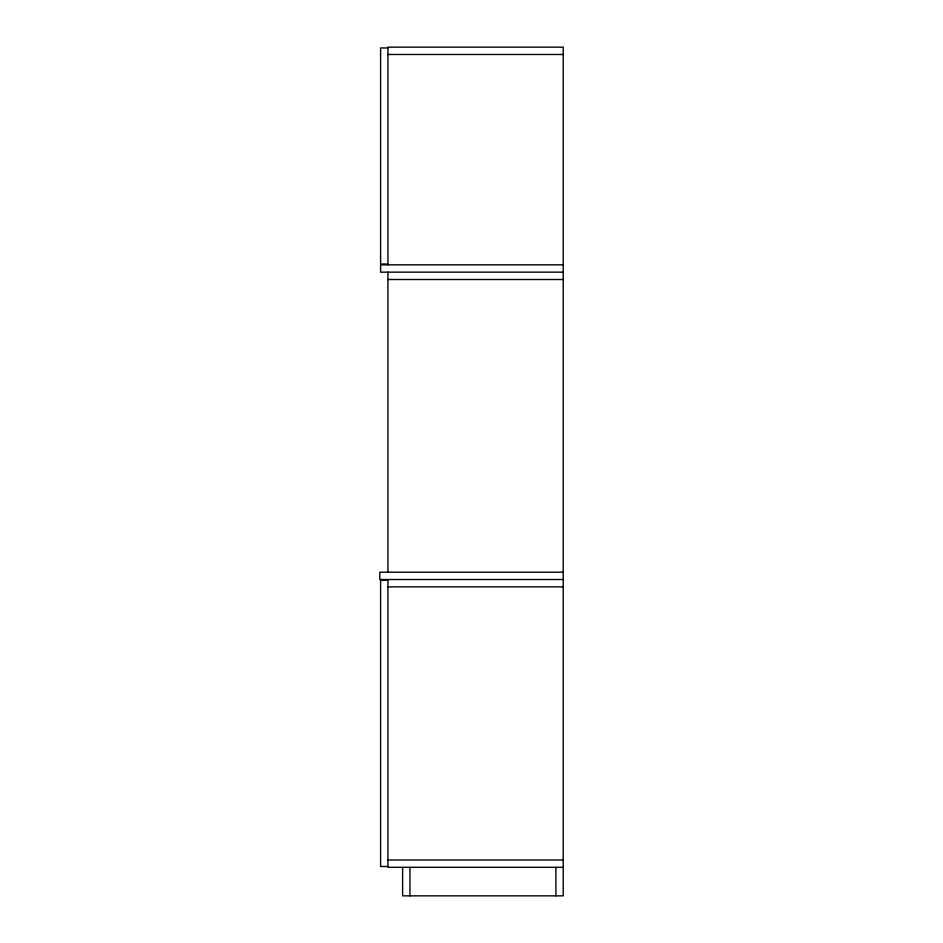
<?xml version="1.0" encoding="UTF-8"?>
<svg xmlns="http://www.w3.org/2000/svg" width="943" height="943" viewBox="0 0 943 943"><rect width="100%" height="100%" fill="white"/><g stroke="black" fill="none" stroke-linecap="round" stroke-linejoin="round"><path stroke-width="1.41" d="M387.938 47.963L380.595 47.963L380.595 264.016L387.938 264.016M387.938 54.482L563.219 54.482M563.219 264.83L380.595 264.83L380.595 272.162L563.219 272.162M387.938 279.505L563.219 279.505M563.219 572.189L379.781 572.189L379.781 579.521L563.219 579.521M387.938 580.334L380.595 580.334L380.595 866.499L387.938 866.499M387.938 586.864L563.219 586.864M387.938 859.981L563.219 859.981M563.219 867.312L387.938 867.312L387.938 579.521M555.887 867.312L555.887 895.85M409.946 867.312L409.946 895.85M402.614 867.312L402.614 895.85L563.219 895.85L563.219 47.15L387.938 47.15L387.938 264.83M387.938 272.162L387.938 572.189"/></g></svg>
